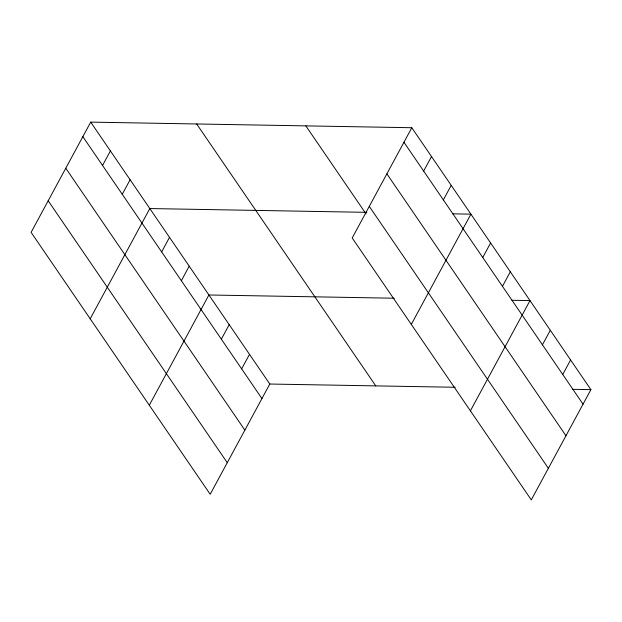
<?xml version="1.0" encoding="UTF-8"?>
<svg xmlns="http://www.w3.org/2000/svg" width="622" height="622" viewBox="0 0 622 622"><rect width="100%" height="100%" fill="white"/><g stroke="black" fill="none" stroke-linecap="round" stroke-linejoin="round"><path stroke-width="0.93" d="M411.811 127.728L352.2 237.969L531.289 499.878L590.9 389.636L411.811 127.728L90.711 122.122L31.1 232.364L210.189 494.272L269.8 384.031L455.25 387.273M102.552 165.46L110.405 150.928M122.254 194.274L130.107 179.742M90.198 318.791L149.809 208.549L366.856 212.343M161.65 251.894L169.511 237.363M181.352 280.701L189.205 266.169M149.303 405.225L208.906 294.983L394.356 298.218M221.346 339.2L229.207 324.668M241.647 368.877L249.5 354.346M423.652 171.066L431.512 156.534M443.354 199.88L451.207 185.348M411.297 324.396L470.908 214.155L452.769 213.844M482.75 257.5L490.61 242.969M502.452 286.307L510.312 271.775M470.403 410.831L530.006 300.589L511.875 300.27M542.446 344.806L550.307 330.274M562.747 374.491L570.599 359.959M572.761 389.325L590.9 389.636M403.95 142.259L583.039 404.168M386.876 173.841L565.966 435.758M369.281 206.387L548.371 468.296M305.845 125.877L366.039 213.906M196.669 123.972L375.766 385.881M90.711 122.122L269.8 384.031M82.85 136.653L261.94 398.562M65.776 168.235L244.866 430.144M48.174 200.774L227.271 462.69"/></g></svg>
